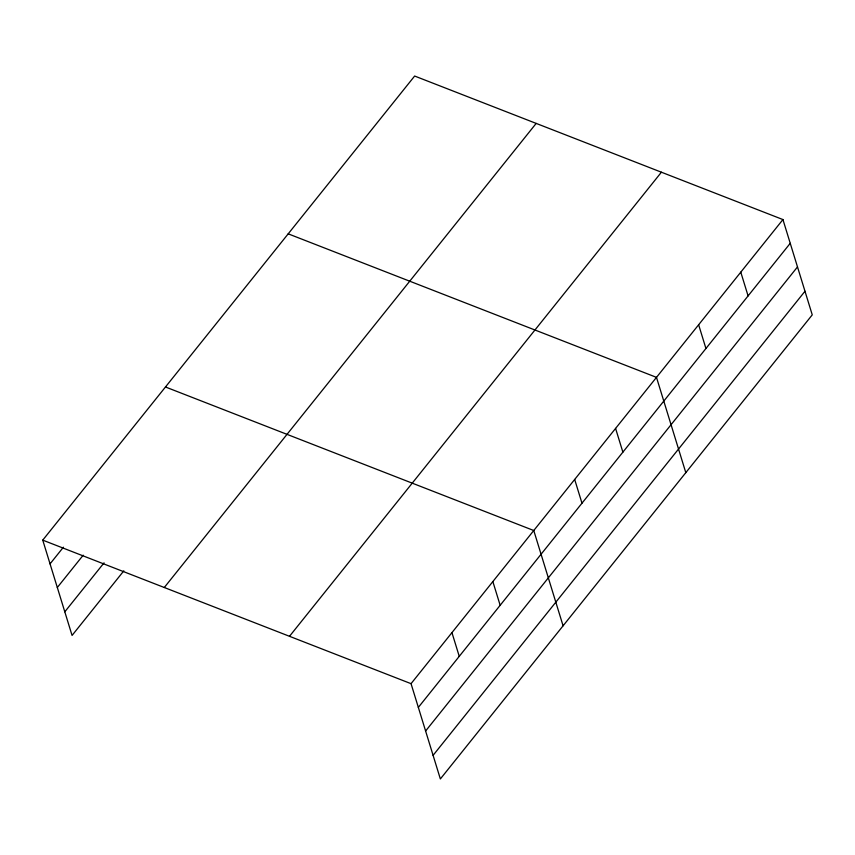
<?xml version="1.0" encoding="UTF-8"?>
<svg xmlns="http://www.w3.org/2000/svg" width="855" height="855" viewBox="0 0 855 855"><rect width="100%" height="100%" fill="white"/><g stroke="black" fill="none" stroke-linecap="round" stroke-linejoin="round"><path stroke-width="1.28" d="M42.75 540.136L414.643 76.042L782.934 219.564L812.25 314.864L440.357 778.958L411.041 683.669L42.75 540.136L72.066 635.436L123.825 570.841M50.05 563.873L63.409 547.2M57.317 587.492L83.202 555.194M64.798 611.817L104.043 562.846M164.288 587.503L536.181 123.409M289.503 636.302L661.396 172.208M411.041 683.669L782.934 219.564M418.341 707.406L790.234 243.301M425.608 731.014L797.501 266.92M433.09 755.35L804.983 291.245M288.199 233.832L656.49 377.365L685.806 472.655M165.475 386.984L533.766 530.517L563.082 625.807M740.783 272.168L748.093 295.905M698.642 324.761L705.941 348.498M615.579 428.408L622.878 452.145M574.678 479.463L581.977 503.2M492.854 581.571L500.154 605.297M451.942 632.615L459.253 656.351"/></g></svg>
